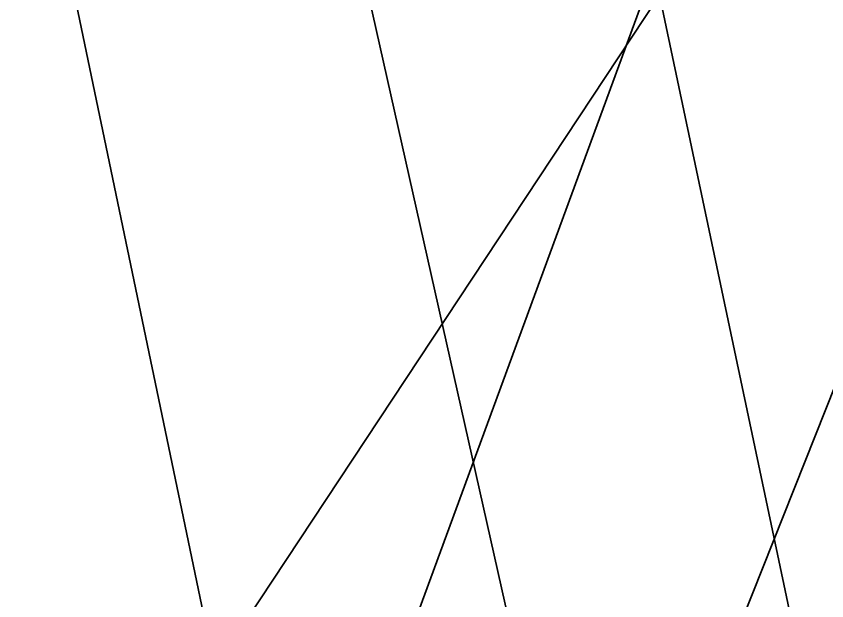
# Model space of a CAD drawing. Header units: millimetres. Extents: x -4 to 3776, y -4 to 4079.
# Drawn here: x 40.23 to 49.13, y 222.97 to 229.39 of the extents above; entities that cross this region are included whole.
import ezdxf
from ezdxf import colors
from ezdxf.entities.mleader import LeaderData, LeaderLine
from ezdxf.math import Vec2, Vec3

# ---------------------------------------------------------------- set-up
doc = ezdxf.new("R2010")
doc.units = ezdxf.units.MM
doc.layers.add('BK_kedu', color=255, linetype='Continuous')
doc.styles.get("Standard").update_dxf_attribs({"font": 'arial.ttf'})

msp = doc.modelspace()

# ---------------------------------------------------------------- linework, layer by layer
at = {"color": 4, "lineweight": 25}
for p, q in [((28.8723, 201.7689), (61.8723, 251.6437)), ((56.7894, 244.3728), (38.681, 198.7818)), ((52.3249, 243.753), (36.3843, 200.3362)), ((55.54, 190.6218), (44.5912, 242.4084)), ((52.7491, 191.096), (41.5062, 241.164)), ((48.7057, 192.0004), (38.714, 239.9737))]:
    msp.add_line(p, q, dxfattribs=at)

# ---------------------------------------------------------------- leaders
at = {"layer": 'BK_kedu'}
ml = msp.add_multileader_mtext('Standard', dxfattribs=at)
ml.set_content('', color=256)
ml.set_leader_properties()
ml.build(insert=Vec2(0, 0))
ml.multileader.update_dxf_attribs({"text_right_attachment_type": 6, "dogleg_length": 0.36, "arrow_head_size": 0.18})
ctx = ml.context
ctx.base_point, ctx.char_height, ctx.arrow_head_size, ctx.landing_gap_size, ctx.plane_origin = Vec3(3775.9986, 4079.3284), 0.18, 0.18, 0.09, Vec3(3774.6386, 4079.3284)
ctx.right_attachment = 6
notes = []
notes.append((ctx, [(0, (0, 0, 0), (0, 0), (1, 0), 1, [])]))
ctx.mtext.insert, ctx.mtext.flow_direction = Vec3(3776.0886, 4079.4184), 5
for ctx, leaders in notes:
    for number, flags, end, landing, length, lines in leaders:
        leader = LeaderData()
        leader.index, (leader.has_last_leader_line, leader.has_dogleg_vector, leader.attachment_direction) = number, flags
        leader.last_leader_point, leader.dogleg_vector, leader.dogleg_length = Vec3(end), Vec3(landing), length
        for number, points, colour, breaks in lines:
            line = LeaderLine()
            line.index, line.vertices, line.color, line.breaks = number, Vec3.list(points), colors.encode_raw_color(colour), breaks
            leader.lines.append(line)
        ctx.leaders.append(leader)

doc.saveas('drawing.dxf')
